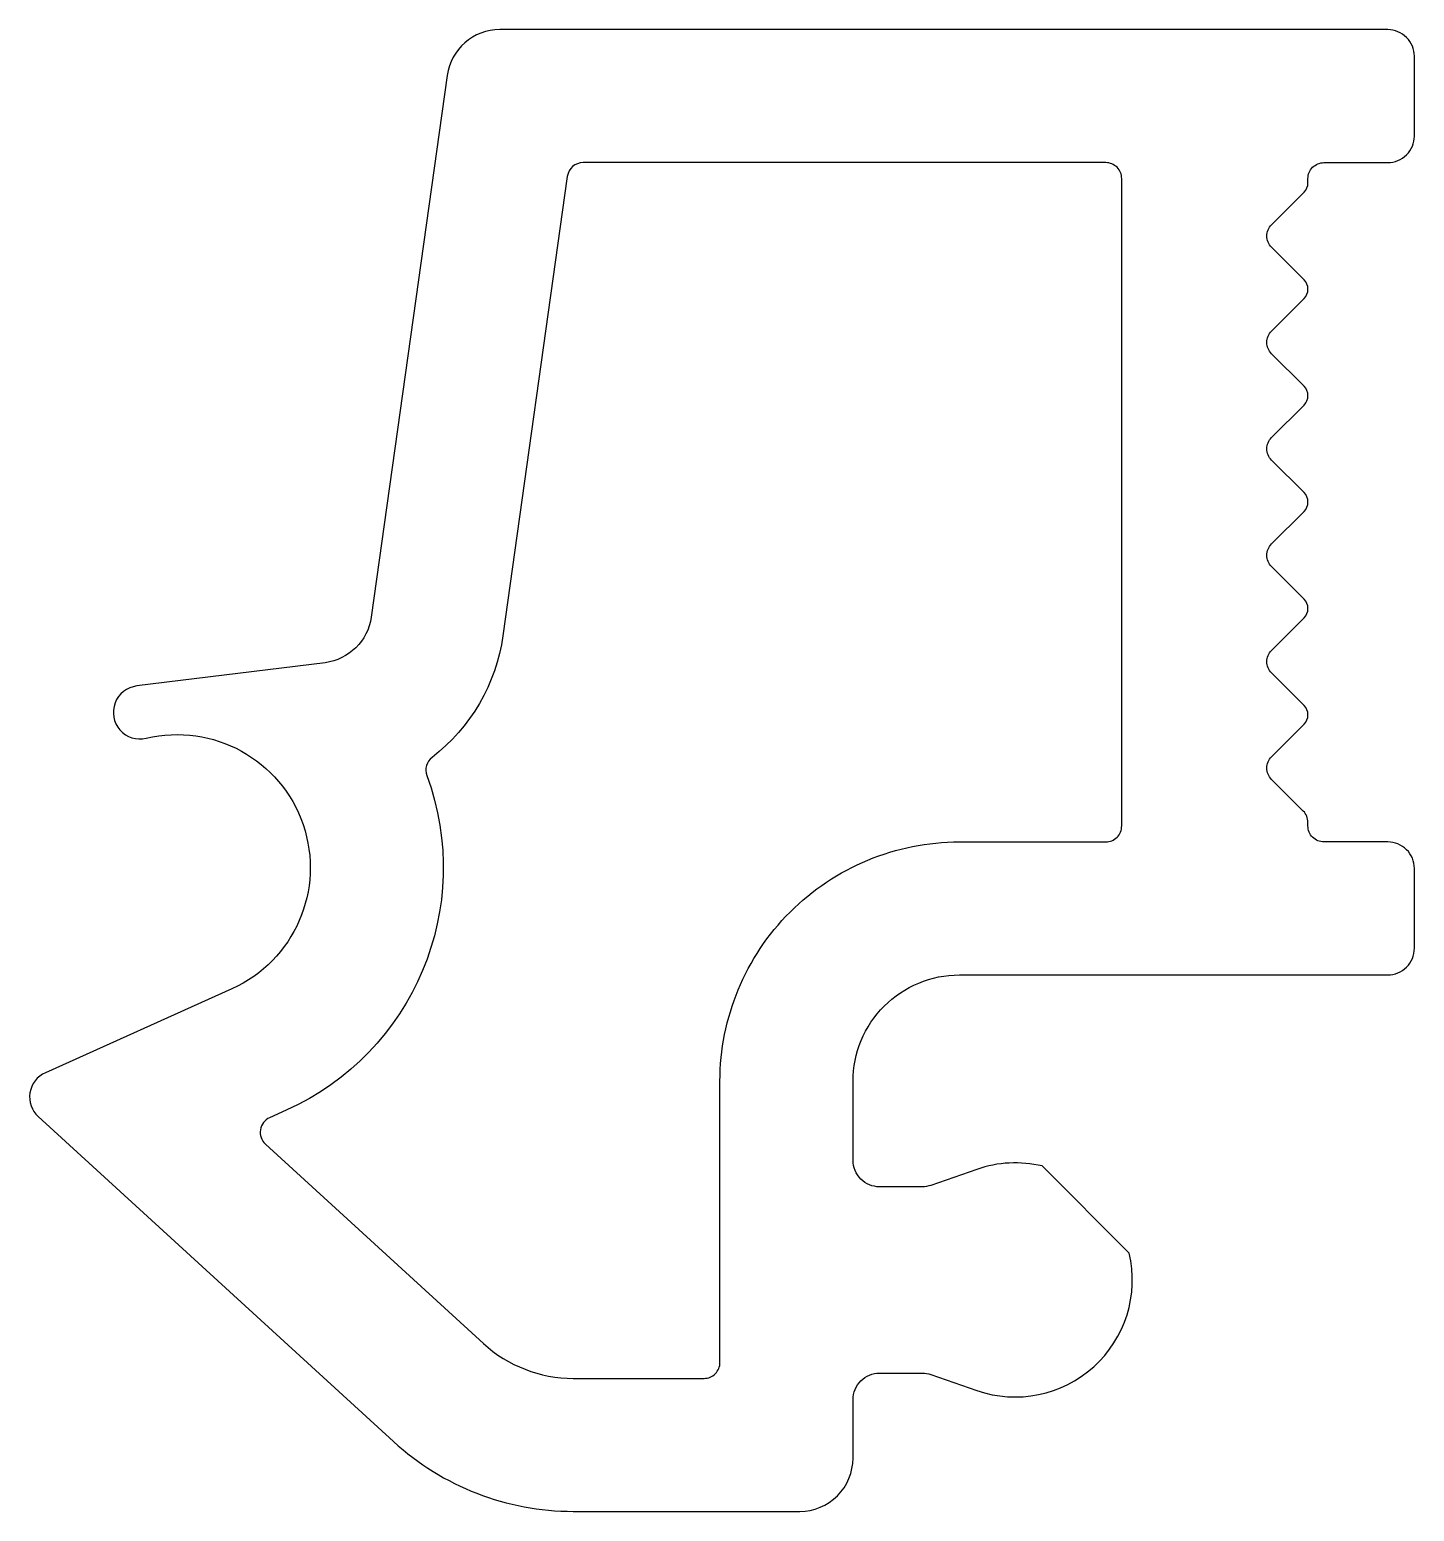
# Model space of a CAD drawing. Extents: x 572.5 to 598.6, y 580.8 to 608.6.
import ezdxf

# ---------------------------------------------------------------- set-up
doc = ezdxf.new("R2010")
doc.units = 0
doc.layers.get('0').update_dxf_attribs({"linetype": 'CONTINUOUS'})

msp = doc.modelspace()

# ---------------------------------------------------------------- linework, layer by layer
at = {"color": 7}
msp.add_lwpolyline([(595.867, 600.957), (596.478, 601.569, 0.414214), (596.478, 601.922), (595.867, 602.533, -0.414214), (595.867, 602.957), (596.478, 603.569, 0.414214), (596.478, 603.922), (595.867, 604.533, -0.414214), (595.867, 604.957), (596.478, 605.569, 0.198912), (596.551, 605.745), (596.551, 605.824, -0.414214), (596.851, 606.124), (598.051, 606.124, 0.414214), (598.551, 606.624), (598.551, 608.124, 0.414214), (598.051, 608.624), (581.364, 608.624, 0.373961), (580.374, 607.763), (578.945, 597.58, -0.339194), (578.078, 596.726), (574.539, 596.288, 1.057696), (574.717, 595.305, -0.910599), (576.326, 590.594), (572.822, 589.019, 0.539239), (572.689, 588.194), (579.368, 582.085, 0.187368), (582.743, 580.774), (587.001, 580.774, 0.414214), (588.001, 581.774), (588.001, 582.874, -0.414214), (588.501, 583.374), (589.301, 583.374, -0.083872), (589.465, 583.346), (590.328, 583.046, 0.591574), (593.192, 585.629), (591.555, 587.266, 0.142445), (590.328, 587.202), (589.465, 586.902, -0.083872), (589.301, 586.874), (588.501, 586.874, -0.414214), (588.001, 587.374), (588.001, 588.857, -0.414214), (590.001, 590.857), (598.051, 590.857, 0.414214), (598.551, 591.357), (598.551, 592.857, 0.414214), (598.051, 593.357), (596.851, 593.357, -0.414214), (596.551, 593.657), (596.551, 593.725, 0.198912), (596.463, 593.937), (595.867, 594.533, -0.414214), (595.867, 594.957), (596.478, 595.569, 0.414214), (596.478, 595.922), (595.867, 596.533, -0.414214), (595.867, 596.957), (596.478, 597.569, 0.414214), (596.478, 597.922), (595.867, 598.533, -0.414214), (595.867, 598.957), (596.478, 599.569, 0.414214), (596.478, 599.922), (595.867, 600.533, -0.414214), (595.867, 600.957)], format="xyb", dxfattribs=at)
msp.add_lwpolyline([(581.421, 597.233, -0.196285), (580.09, 594.946, 0.328047), (579.992, 594.604, -0.394072), (577.351, 588.314), (577.037, 588.173, 0.539239), (576.957, 587.678), (581.055, 583.93, 0.187368), (582.743, 583.274), (585.201, 583.274, 0.414214), (585.501, 583.574), (585.501, 588.857, -0.414214), (590.001, 593.357), (592.751, 593.357, 0.414214), (593.051, 593.657), (593.051, 605.824, 0.414214), (592.751, 606.124), (582.929, 606.124, 0.373961), (582.632, 605.866)], format="xyb", close=True, dxfattribs=at)

doc.saveas('drawing.dxf')
